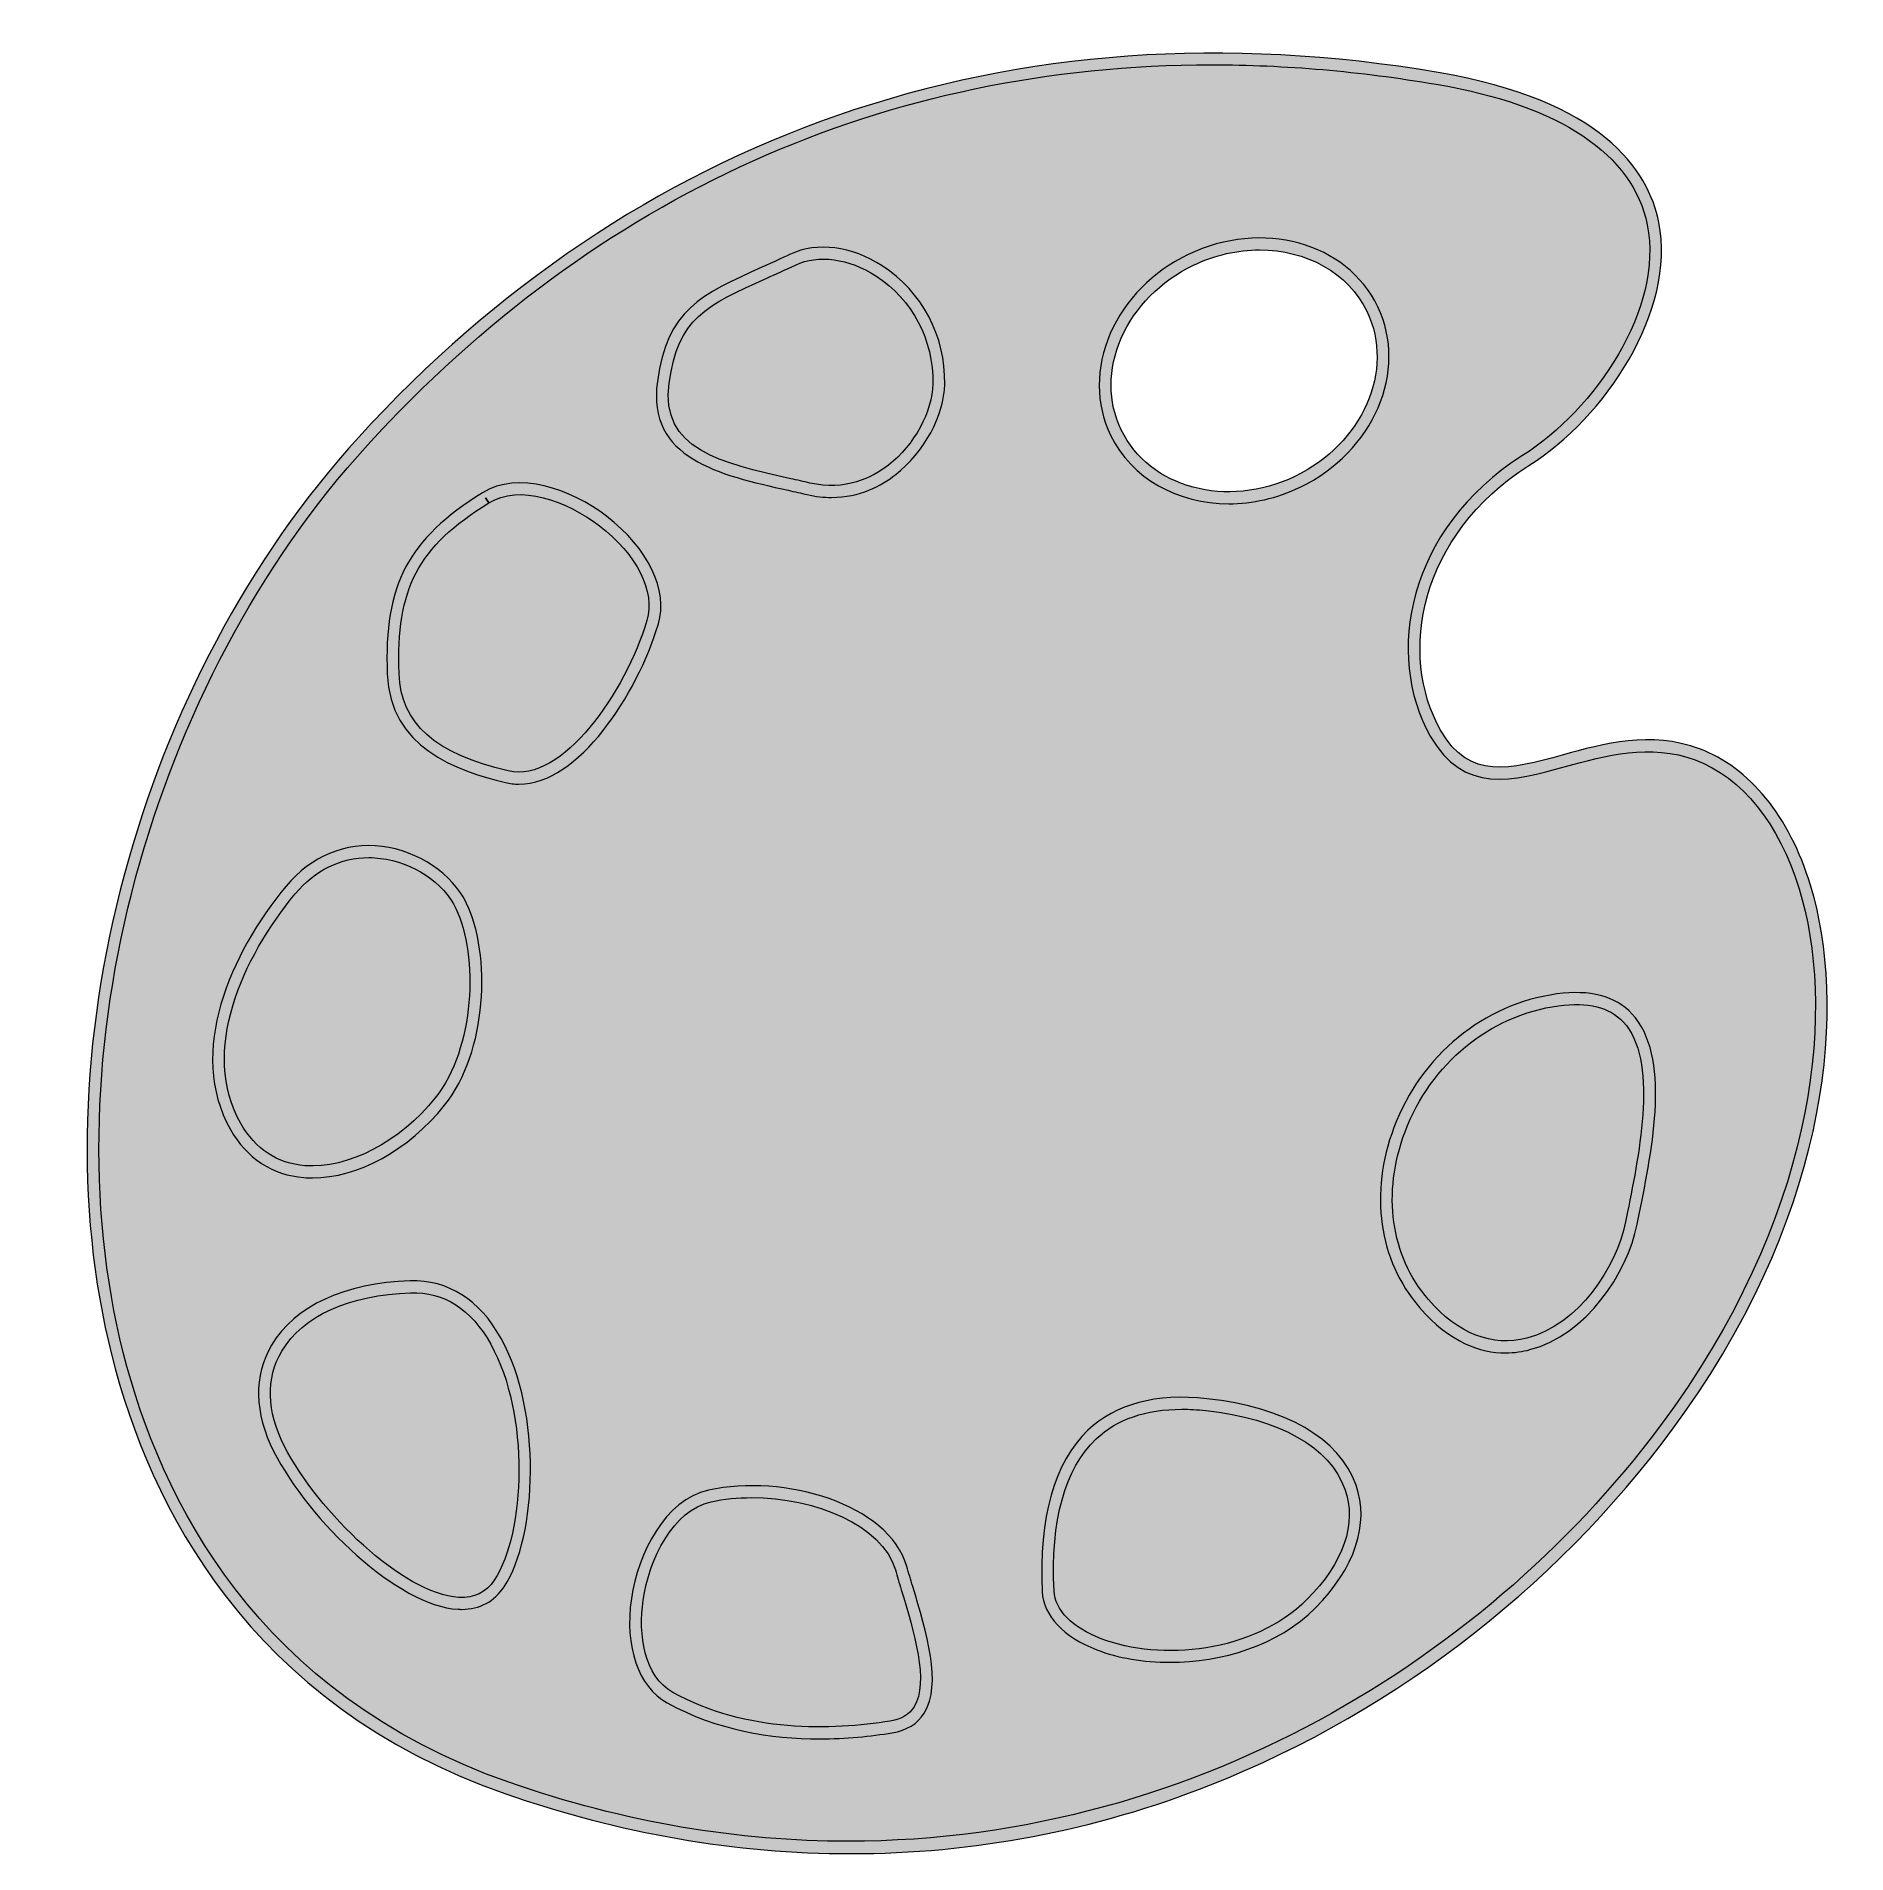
# Model space of a CAD drawing. Header units: inches. Extents: x -0.01 to 3.79, y -3.88 to -0.06.
import ezdxf

# ---------------------------------------------------------------- set-up
doc = ezdxf.new("R2010")
doc.units = ezdxf.units.IN
doc.header["$MEASUREMENT"] = 0
doc.layers.add('Design', color=7, linetype='Continuous', lineweight=0)

msp = doc.modelspace()

# ---------------------------------------------------------------- hatches: boundary and pattern name
at = {"layer": 'Design', "true_color": 0xf8e0c5, "transparency": 33554687}
h = msp.add_hatch(color=254, dxfattribs=at)
h.dxf.hatch_style = 2
edge = h.paths.add_edge_path()
edge.add_spline(control_points=[(2.5601, -0.5106), (2.5144, -0.5106), (2.4668, -0.5209), (2.4213, -0.5428), (2.3521, -0.576), (2.2983, -0.6304), (2.2697, -0.6961), (2.2415, -0.7611), (2.2415, -0.8294), (2.2698, -0.8883), (2.3285, -1.0105), (2.492, -1.0544), (2.6342, -0.9861), (2.7764, -0.9178), (2.8443, -0.7628), (2.7857, -0.6406), (2.7457, -0.5575), (2.6573, -0.5106), (2.5601, -0.5106)], knot_values=[0, 0, 0, 0, 1, 1, 1, 2, 2, 2, 3, 3, 3, 4, 4, 4, 5, 5, 5, 6, 6, 6, 6], degree=3, periodic=0)
edge = h.paths.add_edge_path()
edge.add_spline(control_points=[(1.702, -3.8763), (1.4609, -3.8763), (1.2169, -3.8342), (0.976, -3.75), (0.4386, -3.562), (0.2308, -3.1465), (0.1512, -2.8311), (-0.0071, -2.2039), (0.206, -1.4113), (0.6694, -0.9036), (0.9581, -0.5873), (1.2961, -0.3602), (1.6741, -0.2287), (2.0646, -0.0928), (2.4888, -0.0624), (2.9351, -0.1383), (3.2774, -0.1966), (3.3758, -0.3417), (3.3982, -0.4532), (3.4352, -0.6383), (3.2854, -0.8622), (3.1253, -0.9634), (2.895, -1.1091), (2.8502, -1.3601), (2.9401, -1.5186), (3.0002, -1.6246), (3.0864, -1.6008), (3.1955, -1.5707), (3.2826, -1.5467), (3.3813, -1.5194), (3.4833, -1.5576), (3.5889, -1.5972), (3.6717, -1.6989), (3.7164, -1.8439), (3.7922, -2.0904), (3.7626, -2.5105), (3.452, -2.9506), (3.2069, -3.2978), (2.8536, -3.5754), (2.457, -3.7321), (2.2139, -3.8282), (1.9597, -3.8763), (1.702, -3.8763)], knot_values=[0, 0, 0, 0, 1, 1, 1, 2, 2, 2, 3, 3, 3, 4, 4, 4, 5, 5, 5, 6, 6, 6, 7, 7, 7, 8, 8, 8, 9, 9, 9, 10, 10, 10, 11, 11, 11, 12, 12, 12, 13, 13, 13, 14, 14, 14, 14], degree=3, periodic=0)
at = {"layer": 'Design', "true_color": 0x333333, "transparency": 33554687}
h = msp.add_hatch(color=250, dxfattribs=at)
h.dxf.hatch_style = 2
edge = h.paths.add_edge_path()
edge.add_spline(control_points=[(3.1874, -2.0969), (3.0429, -2.1167), (2.9195, -2.2181), (2.8654, -2.3614), (2.8169, -2.4901), (2.8352, -2.6217), (2.9146, -2.7135), (2.9769, -2.7856), (3.0484, -2.8135), (3.1211, -2.7944), (3.2296, -2.7658), (3.3088, -2.6472), (3.3282, -2.5502), (3.3282, -2.5502), (3.3323, -2.5297), (3.3323, -2.5297), (3.3581, -2.4021), (3.3971, -2.2093), (3.3233, -2.1307), (3.294, -2.0995), (3.2496, -2.0884), (3.1874, -2.0969)], knot_values=[0, 0, 0, 0, 1, 1, 1, 2, 2, 2, 3, 3, 3, 4, 4, 4, 5, 5, 5, 6, 6, 6, 7, 7, 7, 7], degree=3, periodic=0)
edge = h.paths.add_edge_path()
edge.add_spline(control_points=[(3.0762, -2.8253), (3.0239, -2.8253), (2.9599, -2.8041), (2.8957, -2.7299), (2.8102, -2.631), (2.7902, -2.4899), (2.842, -2.3525), (2.8994, -2.2006), (3.0304, -2.0932), (3.1841, -2.0722), (3.2538, -2.0626), (3.3067, -2.0766), (3.3415, -2.1136), (3.4241, -2.2016), (3.3852, -2.3941), (3.3568, -2.5346), (3.3568, -2.5346), (3.3527, -2.5551), (3.3527, -2.5551), (3.3318, -2.6596), (3.2458, -2.7874), (3.1275, -2.8186), (3.1123, -2.8226), (3.095, -2.8253), (3.0762, -2.8253)], knot_values=[0, 0, 0, 0, 1, 1, 1, 2, 2, 2, 3, 3, 3, 4, 4, 4, 5, 5, 5, 6, 6, 6, 7, 7, 7, 8, 8, 8, 8], degree=3, periodic=0)
edge = h.paths.add_edge_path()
edge.add_spline(control_points=[(2.3972, -2.9436), (2.3214, -2.9436), (2.261, -2.9645), (2.2171, -3.006), (2.1518, -3.0677), (2.1213, -3.178), (2.1288, -3.325), (2.1309, -3.3654), (2.1669, -3.4019), (2.2275, -3.4252), (2.3518, -3.473), (2.5474, -3.4553), (2.6596, -3.343), (2.7365, -3.266), (2.7647, -3.1838), (2.7391, -3.1113), (2.708, -3.023), (2.6015, -2.9629), (2.447, -2.9464), (2.4297, -2.9445), (2.4131, -2.9436), (2.3972, -2.9436)], knot_values=[0, 0, 0, 0, 1, 1, 1, 2, 2, 2, 3, 3, 3, 4, 4, 4, 5, 5, 5, 6, 6, 6, 7, 7, 7, 7], degree=3, periodic=0)
edge = h.paths.add_edge_path()
edge.add_spline(control_points=[(2.3719, -3.4748), (2.3163, -3.4748), (2.2631, -3.4657), (2.2186, -3.4486), (2.1483, -3.4215), (2.1065, -3.377), (2.1039, -3.3263), (2.096, -3.1718), (2.1292, -3.0548), (2.1999, -2.9878), (2.2586, -2.9323), (2.3426, -2.9101), (2.4497, -2.9215), (2.6141, -2.9391), (2.7282, -3.0053), (2.7627, -3.103), (2.7913, -3.1838), (2.7601, -3.2778), (2.6773, -3.3607), (2.5982, -3.4398), (2.4806, -3.4748), (2.3719, -3.4748)], knot_values=[0, 0, 0, 0, 1, 1, 1, 2, 2, 2, 3, 3, 3, 4, 4, 4, 5, 5, 5, 6, 6, 6, 7, 7, 7, 7], degree=3, periodic=0)
edge = h.paths.add_edge_path()
edge.add_spline(control_points=[(0.7784, -2.6992), (0.6506, -2.7031), (0.5521, -2.7475), (0.5081, -2.8217), (0.4742, -2.8788), (0.476, -2.9475), (0.5132, -3.0205), (0.584, -3.1592), (0.7631, -3.332), (0.8792, -3.3384), (0.9122, -3.3405), (0.9367, -3.3285), (0.9539, -3.3023), (1.0194, -3.2029), (1.0289, -2.9549), (0.9466, -2.8073), (0.9055, -2.7335), (0.8488, -2.697), (0.7784, -2.6992)], knot_values=[0, 0, 0, 0, 1, 1, 1, 2, 2, 2, 3, 3, 3, 4, 4, 4, 5, 5, 5, 6, 6, 6, 6], degree=3, periodic=0)
edge = h.paths.add_edge_path()
edge.add_spline(control_points=[(0.8855, -3.3636), (0.883, -3.3636), (0.8804, -3.3636), (0.8779, -3.3634), (0.7517, -3.3564), (0.5662, -3.1794), (0.4909, -3.0318), (0.4502, -2.952), (0.4487, -2.8729), (0.4866, -2.8089), (0.535, -2.7272), (0.6412, -2.6779), (0.7777, -2.6742), (0.8572, -2.6721), (0.9231, -2.7137), (0.9684, -2.7951), (1.0547, -2.9499), (1.044, -3.211), (0.9748, -3.3161), (0.9543, -3.3473), (0.9235, -3.3636), (0.8855, -3.3636)], knot_values=[0, 0, 0, 0, 1, 1, 1, 2, 2, 2, 3, 3, 3, 4, 4, 4, 5, 5, 5, 6, 6, 6, 7, 7, 7, 7], degree=3, periodic=0)
edge = h.paths.add_edge_path()
edge.add_spline(control_points=[(0.6907, -1.7859), (0.6316, -1.7859), (0.5775, -1.8124), (0.5363, -1.862), (0.4249, -1.9962), (0.3363, -2.1933), (0.4219, -2.344), (0.4522, -2.3973), (0.4988, -2.428), (0.5565, -2.4325), (0.6464, -2.4396), (0.7564, -2.3824), (0.8302, -2.2901), (0.9128, -2.1869), (0.9213, -1.9919), (0.8735, -1.893), (0.847, -1.8382), (0.7835, -1.7958), (0.7154, -1.7875), (0.7071, -1.7864), (0.6988, -1.7859), (0.6907, -1.7859)], knot_values=[0, 0, 0, 0, 1, 1, 1, 2, 2, 2, 3, 3, 3, 4, 4, 4, 5, 5, 5, 6, 6, 6, 7, 7, 7, 7], degree=3, periodic=0)
edge = h.paths.add_edge_path()
edge.add_spline(control_points=[(0.5723, -2.4582), (0.5663, -2.4582), (0.5604, -2.4579), (0.5545, -2.4575), (0.4882, -2.4522), (0.4348, -2.4172), (0.4002, -2.3563), (0.3083, -2.1945), (0.4003, -1.9866), (0.5171, -1.846), (0.5696, -1.7828), (0.6411, -1.7531), (0.7184, -1.7626), (0.7946, -1.7719), (0.866, -1.82), (0.896, -1.8822), (0.948, -1.9898), (0.9392, -2.1938), (0.8498, -2.3057), (0.7744, -2.3999), (0.6674, -2.4582), (0.5723, -2.4582)], knot_values=[0, 0, 0, 0, 1, 1, 1, 2, 2, 2, 3, 3, 3, 4, 4, 4, 5, 5, 5, 6, 6, 6, 7, 7, 7, 7], degree=3, periodic=0)
edge = h.paths.add_edge_path()
edge.add_spline(control_points=[(1.4944, -3.1291), (1.4649, -3.1291), (1.436, -3.132), (1.4092, -3.138), (1.3289, -3.1559), (1.279, -3.2576), (1.2665, -3.3445), (1.2563, -3.4157), (1.2673, -3.504), (1.3289, -3.5379), (1.4844, -3.6237), (1.6628, -3.6179), (1.7851, -3.598), (1.8086, -3.5942), (1.8249, -3.5844), (1.8351, -3.568), (1.867, -3.5169), (1.8344, -3.4093), (1.8082, -3.3228), (1.8038, -3.3082), (1.7996, -3.2941), (1.7957, -3.2807), (1.7686, -3.1861), (1.6255, -3.1291), (1.4944, -3.1291)], knot_values=[0, 0, 0, 0, 1, 1, 1, 2, 2, 2, 3, 3, 3, 4, 4, 4, 5, 5, 5, 6, 6, 6, 7, 7, 7, 8, 8, 8, 8], degree=3, periodic=0)
edge = h.paths.add_edge_path()
edge.add_spline(control_points=[(1.6365, -3.6354), (1.535, -3.6354), (1.4212, -3.6174), (1.3168, -3.5598), (1.256, -3.5263), (1.2272, -3.4424), (1.2417, -3.3409), (1.2554, -3.2458), (1.3119, -3.134), (1.4038, -3.1136), (1.5613, -3.0785), (1.7819, -3.1421), (1.8197, -3.2738), (1.8236, -3.2871), (1.8278, -3.3011), (1.8322, -3.3155), (1.8612, -3.4116), (1.8942, -3.5205), (1.8563, -3.5813), (1.8423, -3.6037), (1.8197, -3.6177), (1.7891, -3.6227), (1.7444, -3.63), (1.6923, -3.6354), (1.6365, -3.6354)], knot_values=[0, 0, 0, 0, 1, 1, 1, 2, 2, 2, 3, 3, 3, 4, 4, 4, 5, 5, 5, 6, 6, 6, 7, 7, 7, 8, 8, 8, 8], degree=3, periodic=0)
edge = h.paths.add_edge_path()
edge.add_spline(control_points=[(0.9357, -1.0309), (0.9357, -1.0309), (0.9423, -1.0415), (0.9423, -1.0415), (0.7933, -1.1342), (0.7476, -1.2212), (0.7542, -1.3996), (0.7582, -1.5048), (0.8288, -1.5679), (0.9833, -1.6042), (1.097, -1.6309), (1.2294, -1.4382), (1.2744, -1.2883), (1.2925, -1.2278), (1.2533, -1.1498), (1.1746, -1.0896), (1.1055, -1.0367), (1.0069, -1.0014), (0.9423, -1.0415), (0.9423, -1.0415), (0.9357, -1.0309), (0.9357, -1.0309)], knot_values=[0, 0, 0, 0, 1, 1, 1, 2, 2, 2, 3, 3, 3, 4, 4, 4, 5, 5, 5, 6, 6, 6, 7, 7, 7, 7], degree=3, periodic=0)
edge = h.paths.add_edge_path()
edge.add_spline(control_points=[(1.0058, -1.6318), (0.9964, -1.6318), (0.987, -1.6308), (0.9776, -1.6286), (0.8737, -1.6041), (0.735, -1.5539), (0.7293, -1.4005), (0.7223, -1.2135), (0.7727, -1.1175), (0.9291, -1.0203), (1.0038, -0.9738), (1.1139, -1.0117), (1.1898, -1.0697), (1.2769, -1.1364), (1.3195, -1.225), (1.2983, -1.2955), (1.2537, -1.4443), (1.131, -1.6318), (1.0058, -1.6318)], knot_values=[0, 0, 0, 0, 1, 1, 1, 2, 2, 2, 3, 3, 3, 4, 4, 4, 5, 5, 5, 6, 6, 6, 6], degree=3, periodic=0)
edge = h.paths.add_edge_path()
edge.add_spline(control_points=[(1.5863, -0.5423), (1.5648, -0.5523), (1.5447, -0.5614), (1.526, -0.5698), (1.3981, -0.6273), (1.3397, -0.6536), (1.3211, -0.79), (1.3021, -0.9293), (1.4293, -0.9578), (1.5765, -0.9907), (1.5897, -0.9937), (1.603, -0.9967), (1.6162, -0.9998), (1.6907, -1.0171), (1.7471, -0.9889), (1.7812, -0.9623), (1.8351, -0.9202), (1.8734, -0.8501), (1.8744, -0.7918), (1.8759, -0.6994), (1.8312, -0.6147), (1.7547, -0.5652), (1.6976, -0.5282), (1.6346, -0.5196), (1.5863, -0.5423)], knot_values=[0, 0, 0, 0, 1, 1, 1, 2, 2, 2, 3, 3, 3, 4, 4, 4, 5, 5, 5, 6, 6, 6, 7, 7, 7, 8, 8, 8, 8], degree=3, periodic=0)
edge = h.paths.add_edge_path()
edge.add_spline(control_points=[(1.6618, -1.0301), (1.6457, -1.0301), (1.6286, -1.0283), (1.6105, -1.0241), (1.5974, -1.021), (1.5842, -1.0181), (1.571, -1.0151), (1.4251, -0.9824), (1.2742, -0.9486), (1.2963, -0.7866), (1.3168, -0.6364), (1.3875, -0.6047), (1.5158, -0.547), (1.5344, -0.5386), (1.5757, -0.5196), (1.5757, -0.5196), (1.6319, -0.4933), (1.7039, -0.5025), (1.7683, -0.5442), (1.8521, -0.5985), (1.9011, -0.6912), (1.8994, -0.7923), (1.8983, -0.8576), (1.856, -0.9356), (1.7966, -0.982), (1.7664, -1.0056), (1.7208, -1.0301), (1.6618, -1.0301)], knot_values=[0, 0, 0, 0, 1, 1, 1, 2, 2, 2, 3, 3, 3, 4, 4, 4, 5, 5, 5, 6, 6, 6, 7, 7, 7, 8, 8, 8, 9, 9, 9, 9], degree=3, periodic=0)
edge = h.paths.add_edge_path()
edge.add_spline(control_points=[(2.5601, -0.5106), (2.5144, -0.5106), (2.4668, -0.5209), (2.4213, -0.5428), (2.3521, -0.576), (2.2983, -0.6304), (2.2697, -0.6961), (2.2415, -0.7611), (2.2415, -0.8294), (2.2698, -0.8883), (2.3285, -1.0105), (2.492, -1.0544), (2.6342, -0.9861), (2.7764, -0.9178), (2.8443, -0.7628), (2.7857, -0.6406), (2.7457, -0.5575), (2.6573, -0.5106), (2.5601, -0.5106)], knot_values=[0, 0, 0, 0, 1, 1, 1, 2, 2, 2, 3, 3, 3, 4, 4, 4, 5, 5, 5, 6, 6, 6, 6], degree=3, periodic=0)
edge = h.paths.add_edge_path()
edge.add_spline(control_points=[(2.4955, -1.0433), (2.3889, -1.0433), (2.2914, -0.9912), (2.2472, -0.8991), (2.2158, -0.8336), (2.2156, -0.7579), (2.2468, -0.6861), (2.2777, -0.615), (2.3359, -0.556), (2.4105, -0.5202), (2.5651, -0.446), (2.7435, -0.4951), (2.8082, -0.6298), (2.8728, -0.7645), (2.7996, -0.9344), (2.645, -1.0087), (2.5961, -1.0321), (2.5448, -1.0433), (2.4955, -1.0433)], knot_values=[0, 0, 0, 0, 1, 1, 1, 2, 2, 2, 3, 3, 3, 4, 4, 4, 5, 5, 5, 6, 6, 6, 6], degree=3, periodic=0)
edge = h.paths.add_edge_path()
edge.add_spline(control_points=[(2.4598, -0.1221), (1.7749, -0.1221), (1.169, -0.3933), (0.6879, -0.9204), (0.2298, -1.4223), (0.0191, -2.2055), (0.1754, -2.8249), (0.2536, -3.1345), (0.4573, -3.5421), (0.9843, -3.7264), (1.2291, -3.812), (1.468, -3.8503), (1.6962, -3.8503), (2.4435, -3.8504), (3.0762, -3.4397), (3.4315, -2.9362), (3.737, -2.5035), (3.7666, -2.0921), (3.6925, -1.8513), (3.6502, -1.7139), (3.5727, -1.6179), (3.4745, -1.581), (3.3802, -1.5457), (3.2856, -1.5718), (3.2021, -1.5948), (3.092, -1.6252), (2.9881, -1.6539), (2.9184, -1.5309), (2.8227, -1.3622), (2.869, -1.0959), (3.112, -0.9423), (3.2651, -0.8455), (3.4087, -0.6328), (3.3737, -0.4581), (3.3438, -0.3092), (3.1907, -0.2072), (2.9309, -0.163), (2.7703, -0.1356), (2.6131, -0.1221), (2.4598, -0.1221)], knot_values=[0, 0, 0, 0, 1, 1, 1, 2, 2, 2, 3, 3, 3, 4, 4, 4, 5, 5, 5, 6, 6, 6, 7, 7, 7, 8, 8, 8, 9, 9, 9, 10, 10, 10, 11, 11, 11, 12, 12, 12, 13, 13, 13, 13], degree=3, periodic=0)
edge = h.paths.add_edge_path()
edge.add_spline(control_points=[(1.702, -3.8763), (1.4609, -3.8763), (1.2169, -3.8342), (0.976, -3.75), (0.4386, -3.562), (0.2308, -3.1465), (0.1512, -2.8311), (-0.0071, -2.2039), (0.206, -1.4113), (0.6694, -0.9036), (0.9581, -0.5873), (1.2961, -0.3602), (1.6741, -0.2287), (2.0646, -0.0928), (2.4888, -0.0624), (2.9351, -0.1383), (3.2774, -0.1966), (3.3758, -0.3417), (3.3982, -0.4532), (3.4352, -0.6383), (3.2854, -0.8622), (3.1253, -0.9634), (2.895, -1.1091), (2.8502, -1.3601), (2.9401, -1.5186), (3.0002, -1.6246), (3.0864, -1.6008), (3.1955, -1.5707), (3.2826, -1.5467), (3.3813, -1.5194), (3.4833, -1.5576), (3.5889, -1.5972), (3.6717, -1.6989), (3.7164, -1.8439), (3.7922, -2.0904), (3.7626, -2.5105), (3.452, -2.9506), (3.2069, -3.2978), (2.8536, -3.5754), (2.457, -3.7321), (2.2139, -3.8282), (1.9597, -3.8763), (1.702, -3.8763)], knot_values=[0, 0, 0, 0, 1, 1, 1, 2, 2, 2, 3, 3, 3, 4, 4, 4, 5, 5, 5, 6, 6, 6, 7, 7, 7, 8, 8, 8, 9, 9, 9, 10, 10, 10, 11, 11, 11, 12, 12, 12, 13, 13, 13, 14, 14, 14, 14], degree=3, periodic=0)

# ---------------------------------------------------------------- linework, layer by layer
at = {"layer": 'Design'}
for points, knots in [([(1.702, -3.8763), (1.4609, -3.8763), (1.2169, -3.8342), (0.976, -3.75), (0.4386, -3.562), (0.2308, -3.1465), (0.1512, -2.8311), (-0.0071, -2.2039), (0.206, -1.4113), (0.6694, -0.9036), (0.9581, -0.5873), (1.2961, -0.3602), (1.6741, -0.2287), (2.0646, -0.0928), (2.4888, -0.0624), (2.9351, -0.1383), (3.2774, -0.1966), (3.3758, -0.3417), (3.3982, -0.4532), (3.4352, -0.6383), (3.2854, -0.8622), (3.1253, -0.9634), (2.895, -1.1091), (2.8502, -1.3601), (2.9401, -1.5186), (3.0002, -1.6246), (3.0864, -1.6008), (3.1955, -1.5707), (3.2826, -1.5467), (3.3813, -1.5194), (3.4833, -1.5576), (3.5889, -1.5972), (3.6717, -1.6989), (3.7164, -1.8439), (3.7922, -2.0904), (3.7626, -2.5105), (3.452, -2.9506), (3.2069, -3.2978), (2.8536, -3.5754), (2.457, -3.7321), (2.2139, -3.8282), (1.9597, -3.8763), (1.702, -3.8763)], [0, 0, 0, 0, 1, 1, 1, 2, 2, 2, 3, 3, 3, 4, 4, 4, 5, 5, 5, 6, 6, 6, 7, 7, 7, 8, 8, 8, 9, 9, 9, 10, 10, 10, 11, 11, 11, 12, 12, 12, 13, 13, 13, 14, 14, 14, 14]), ([(1.702, -3.8763), (1.4609, -3.8763), (1.2169, -3.8342), (0.976, -3.75), (0.4386, -3.562), (0.2308, -3.1465), (0.1512, -2.8311), (-0.0071, -2.2039), (0.206, -1.4113), (0.6694, -0.9036), (0.9581, -0.5873), (1.2961, -0.3602), (1.6741, -0.2287), (2.0646, -0.0928), (2.4888, -0.0624), (2.9351, -0.1383), (3.2774, -0.1966), (3.3758, -0.3417), (3.3982, -0.4532), (3.4352, -0.6383), (3.2854, -0.8622), (3.1253, -0.9634), (2.895, -1.1091), (2.8502, -1.3601), (2.9401, -1.5186), (3.0002, -1.6246), (3.0864, -1.6008), (3.1955, -1.5707), (3.2826, -1.5467), (3.3813, -1.5194), (3.4833, -1.5576), (3.5889, -1.5972), (3.6717, -1.6989), (3.7164, -1.8439), (3.7922, -2.0904), (3.7626, -2.5105), (3.452, -2.9506), (3.2069, -3.2978), (2.8536, -3.5754), (2.457, -3.7321), (2.2139, -3.8282), (1.9597, -3.8763), (1.702, -3.8763)], [0, 0, 0, 0, 1, 1, 1, 2, 2, 2, 3, 3, 3, 4, 4, 4, 5, 5, 5, 6, 6, 6, 7, 7, 7, 8, 8, 8, 9, 9, 9, 10, 10, 10, 11, 11, 11, 12, 12, 12, 13, 13, 13, 14, 14, 14, 14]), ([(2.4598, -0.1221), (1.7749, -0.1221), (1.169, -0.3933), (0.6879, -0.9204), (0.2298, -1.4223), (0.0191, -2.2055), (0.1754, -2.8249), (0.2536, -3.1345), (0.4573, -3.5421), (0.9843, -3.7264), (1.2291, -3.812), (1.468, -3.8503), (1.6962, -3.8503), (2.4435, -3.8504), (3.0762, -3.4397), (3.4315, -2.9362), (3.737, -2.5035), (3.7666, -2.0921), (3.6925, -1.8513), (3.6502, -1.7139), (3.5727, -1.6179), (3.4745, -1.581), (3.3802, -1.5457), (3.2856, -1.5718), (3.2021, -1.5948), (3.092, -1.6252), (2.9881, -1.6539), (2.9184, -1.5309), (2.8227, -1.3622), (2.869, -1.0959), (3.112, -0.9423), (3.2651, -0.8455), (3.4087, -0.6328), (3.3737, -0.4581), (3.3438, -0.3092), (3.1907, -0.2072), (2.9309, -0.163), (2.7703, -0.1356), (2.6131, -0.1221), (2.4598, -0.1221)], [0, 0, 0, 0, 1, 1, 1, 2, 2, 2, 3, 3, 3, 4, 4, 4, 5, 5, 5, 6, 6, 6, 7, 7, 7, 8, 8, 8, 9, 9, 9, 10, 10, 10, 11, 11, 11, 12, 12, 12, 13, 13, 13, 13]), ([(2.4955, -1.0433), (2.3889, -1.0433), (2.2914, -0.9912), (2.2472, -0.8991), (2.2158, -0.8336), (2.2156, -0.7579), (2.2468, -0.6861), (2.2777, -0.615), (2.3359, -0.556), (2.4105, -0.5202), (2.5651, -0.446), (2.7435, -0.4951), (2.8082, -0.6298), (2.8728, -0.7645), (2.7996, -0.9344), (2.645, -1.0087), (2.5961, -1.0321), (2.5448, -1.0433), (2.4955, -1.0433)], [0, 0, 0, 0, 1, 1, 1, 2, 2, 2, 3, 3, 3, 4, 4, 4, 5, 5, 5, 6, 6, 6, 6]), ([(1.6618, -1.0301), (1.6457, -1.0301), (1.6286, -1.0283), (1.6105, -1.0241), (1.5974, -1.021), (1.5842, -1.0181), (1.571, -1.0151), (1.4251, -0.9824), (1.2742, -0.9486), (1.2963, -0.7866), (1.3168, -0.6364), (1.3875, -0.6047), (1.5158, -0.547), (1.5344, -0.5386), (1.5757, -0.5196), (1.5757, -0.5196), (1.6319, -0.4933), (1.7039, -0.5025), (1.7683, -0.5442), (1.8521, -0.5985), (1.9011, -0.6912), (1.8994, -0.7923), (1.8983, -0.8576), (1.856, -0.9356), (1.7966, -0.982), (1.7664, -1.0056), (1.7208, -1.0301), (1.6618, -1.0301)], [0, 0, 0, 0, 1, 1, 1, 2, 2, 2, 3, 3, 3, 4, 4, 4, 5, 5, 5, 6, 6, 6, 7, 7, 7, 8, 8, 8, 9, 9, 9, 9]), ([(1.5863, -0.5423), (1.5648, -0.5523), (1.5447, -0.5614), (1.526, -0.5698), (1.3981, -0.6273), (1.3397, -0.6536), (1.3211, -0.79), (1.3021, -0.9293), (1.4293, -0.9578), (1.5765, -0.9907), (1.5897, -0.9937), (1.603, -0.9967), (1.6162, -0.9998), (1.6907, -1.0171), (1.7471, -0.9889), (1.7812, -0.9623), (1.8351, -0.9202), (1.8734, -0.8501), (1.8744, -0.7918), (1.8759, -0.6994), (1.8312, -0.6147), (1.7547, -0.5652), (1.6976, -0.5282), (1.6346, -0.5196), (1.5863, -0.5423)], [0, 0, 0, 0, 1, 1, 1, 2, 2, 2, 3, 3, 3, 4, 4, 4, 5, 5, 5, 6, 6, 6, 7, 7, 7, 8, 8, 8, 8]), ([(2.5601, -0.5106), (2.5144, -0.5106), (2.4668, -0.5209), (2.4213, -0.5428), (2.3521, -0.576), (2.2983, -0.6304), (2.2697, -0.6961), (2.2415, -0.7611), (2.2415, -0.8294), (2.2698, -0.8883), (2.3285, -1.0105), (2.492, -1.0544), (2.6342, -0.9861), (2.7764, -0.9178), (2.8443, -0.7628), (2.7857, -0.6406), (2.7457, -0.5575), (2.6573, -0.5106), (2.5601, -0.5106)], [0, 0, 0, 0, 1, 1, 1, 2, 2, 2, 3, 3, 3, 4, 4, 4, 5, 5, 5, 6, 6, 6, 6]), ([(2.5601, -0.5106), (2.5144, -0.5106), (2.4668, -0.5209), (2.4213, -0.5428), (2.3521, -0.576), (2.2983, -0.6304), (2.2697, -0.6961), (2.2415, -0.7611), (2.2415, -0.8294), (2.2698, -0.8883), (2.3285, -1.0105), (2.492, -1.0544), (2.6342, -0.9861), (2.7764, -0.9178), (2.8443, -0.7628), (2.7857, -0.6406), (2.7457, -0.5575), (2.6573, -0.5106), (2.5601, -0.5106)], [0, 0, 0, 0, 1, 1, 1, 2, 2, 2, 3, 3, 3, 4, 4, 4, 5, 5, 5, 6, 6, 6, 6]), ([(1.0058, -1.6318), (0.9964, -1.6318), (0.987, -1.6308), (0.9776, -1.6286), (0.8737, -1.6041), (0.735, -1.5539), (0.7293, -1.4005), (0.7223, -1.2135), (0.7727, -1.1175), (0.9291, -1.0203), (1.0038, -0.9738), (1.1139, -1.0117), (1.1898, -1.0697), (1.2769, -1.1364), (1.3195, -1.225), (1.2983, -1.2955), (1.2537, -1.4443), (1.131, -1.6318), (1.0058, -1.6318)], [0, 0, 0, 0, 1, 1, 1, 2, 2, 2, 3, 3, 3, 4, 4, 4, 5, 5, 5, 6, 6, 6, 6]), ([(0.9357, -1.0309), (0.9357, -1.0309), (0.9423, -1.0415), (0.9423, -1.0415), (0.7933, -1.1342), (0.7476, -1.2212), (0.7542, -1.3996), (0.7582, -1.5048), (0.8288, -1.5679), (0.9833, -1.6042), (1.097, -1.6309), (1.2294, -1.4382), (1.2744, -1.2883), (1.2925, -1.2278), (1.2533, -1.1498), (1.1746, -1.0896), (1.1055, -1.0367), (1.0069, -1.0014), (0.9423, -1.0415), (0.9423, -1.0415), (0.9357, -1.0309), (0.9357, -1.0309)], [0, 0, 0, 0, 1, 1, 1, 2, 2, 2, 3, 3, 3, 4, 4, 4, 5, 5, 5, 6, 6, 6, 7, 7, 7, 7]), ([(0.5723, -2.4582), (0.5663, -2.4582), (0.5604, -2.4579), (0.5545, -2.4575), (0.4882, -2.4522), (0.4348, -2.4172), (0.4002, -2.3563), (0.3083, -2.1945), (0.4003, -1.9866), (0.5171, -1.846), (0.5696, -1.7828), (0.6411, -1.7531), (0.7184, -1.7626), (0.7946, -1.7719), (0.866, -1.82), (0.896, -1.8822), (0.948, -1.9898), (0.9392, -2.1938), (0.8498, -2.3057), (0.7744, -2.3999), (0.6674, -2.4582), (0.5723, -2.4582)], [0, 0, 0, 0, 1, 1, 1, 2, 2, 2, 3, 3, 3, 4, 4, 4, 5, 5, 5, 6, 6, 6, 7, 7, 7, 7]), ([(0.6907, -1.7859), (0.6316, -1.7859), (0.5775, -1.8124), (0.5363, -1.862), (0.4249, -1.9962), (0.3363, -2.1933), (0.4219, -2.344), (0.4522, -2.3973), (0.4988, -2.428), (0.5565, -2.4325), (0.6464, -2.4396), (0.7564, -2.3824), (0.8302, -2.2901), (0.9128, -2.1869), (0.9213, -1.9919), (0.8735, -1.893), (0.847, -1.8382), (0.7835, -1.7958), (0.7154, -1.7875), (0.7071, -1.7864), (0.6988, -1.7859), (0.6907, -1.7859)], [0, 0, 0, 0, 1, 1, 1, 2, 2, 2, 3, 3, 3, 4, 4, 4, 5, 5, 5, 6, 6, 6, 7, 7, 7, 7]), ([(3.0762, -2.8253), (3.0239, -2.8253), (2.9599, -2.8041), (2.8957, -2.7299), (2.8102, -2.631), (2.7902, -2.4899), (2.842, -2.3525), (2.8994, -2.2006), (3.0304, -2.0932), (3.1841, -2.0722), (3.2538, -2.0626), (3.3067, -2.0766), (3.3415, -2.1136), (3.4241, -2.2016), (3.3852, -2.3941), (3.3568, -2.5346), (3.3568, -2.5346), (3.3527, -2.5551), (3.3527, -2.5551), (3.3318, -2.6596), (3.2458, -2.7874), (3.1275, -2.8186), (3.1123, -2.8226), (3.095, -2.8253), (3.0762, -2.8253)], [0, 0, 0, 0, 1, 1, 1, 2, 2, 2, 3, 3, 3, 4, 4, 4, 5, 5, 5, 6, 6, 6, 7, 7, 7, 8, 8, 8, 8]), ([(3.1874, -2.0969), (3.0429, -2.1167), (2.9195, -2.2181), (2.8654, -2.3614), (2.8169, -2.4901), (2.8352, -2.6217), (2.9146, -2.7135), (2.9769, -2.7856), (3.0484, -2.8135), (3.1211, -2.7944), (3.2296, -2.7658), (3.3088, -2.6472), (3.3282, -2.5502), (3.3282, -2.5502), (3.3323, -2.5297), (3.3323, -2.5297), (3.3581, -2.4021), (3.3971, -2.2093), (3.3233, -2.1307), (3.294, -2.0995), (3.2496, -2.0884), (3.1874, -2.0969)], [0, 0, 0, 0, 1, 1, 1, 2, 2, 2, 3, 3, 3, 4, 4, 4, 5, 5, 5, 6, 6, 6, 7, 7, 7, 7]), ([(0.8855, -3.3636), (0.883, -3.3636), (0.8804, -3.3636), (0.8779, -3.3634), (0.7517, -3.3564), (0.5662, -3.1794), (0.4909, -3.0318), (0.4502, -2.952), (0.4487, -2.8729), (0.4866, -2.8089), (0.535, -2.7272), (0.6412, -2.6779), (0.7777, -2.6742), (0.8572, -2.6721), (0.9231, -2.7137), (0.9684, -2.7951), (1.0547, -2.9499), (1.044, -3.211), (0.9748, -3.3161), (0.9543, -3.3473), (0.9235, -3.3636), (0.8855, -3.3636)], [0, 0, 0, 0, 1, 1, 1, 2, 2, 2, 3, 3, 3, 4, 4, 4, 5, 5, 5, 6, 6, 6, 7, 7, 7, 7]), ([(0.7784, -2.6992), (0.6506, -2.7031), (0.5521, -2.7475), (0.5081, -2.8217), (0.4742, -2.8788), (0.476, -2.9475), (0.5132, -3.0205), (0.584, -3.1592), (0.7631, -3.332), (0.8792, -3.3384), (0.9122, -3.3405), (0.9367, -3.3285), (0.9539, -3.3023), (1.0194, -3.2029), (1.0289, -2.9549), (0.9466, -2.8073), (0.9055, -2.7335), (0.8488, -2.697), (0.7784, -2.6992)], [0, 0, 0, 0, 1, 1, 1, 2, 2, 2, 3, 3, 3, 4, 4, 4, 5, 5, 5, 6, 6, 6, 6]), ([(2.3719, -3.4748), (2.3163, -3.4748), (2.2631, -3.4657), (2.2186, -3.4486), (2.1483, -3.4215), (2.1065, -3.377), (2.1039, -3.3263), (2.096, -3.1718), (2.1292, -3.0548), (2.1999, -2.9878), (2.2586, -2.9323), (2.3426, -2.9101), (2.4497, -2.9215), (2.6141, -2.9391), (2.7282, -3.0053), (2.7627, -3.103), (2.7913, -3.1838), (2.7601, -3.2778), (2.6773, -3.3607), (2.5982, -3.4398), (2.4806, -3.4748), (2.3719, -3.4748)], [0, 0, 0, 0, 1, 1, 1, 2, 2, 2, 3, 3, 3, 4, 4, 4, 5, 5, 5, 6, 6, 6, 7, 7, 7, 7]), ([(2.3972, -2.9436), (2.3214, -2.9436), (2.261, -2.9645), (2.2171, -3.006), (2.1518, -3.0677), (2.1213, -3.178), (2.1288, -3.325), (2.1309, -3.3654), (2.1669, -3.4019), (2.2275, -3.4252), (2.3518, -3.473), (2.5474, -3.4553), (2.6596, -3.343), (2.7365, -3.266), (2.7647, -3.1838), (2.7391, -3.1113), (2.708, -3.023), (2.6015, -2.9629), (2.447, -2.9464), (2.4297, -2.9445), (2.4131, -2.9436), (2.3972, -2.9436)], [0, 0, 0, 0, 1, 1, 1, 2, 2, 2, 3, 3, 3, 4, 4, 4, 5, 5, 5, 6, 6, 6, 7, 7, 7, 7]), ([(1.6365, -3.6354), (1.535, -3.6354), (1.4212, -3.6174), (1.3168, -3.5598), (1.256, -3.5263), (1.2272, -3.4424), (1.2417, -3.3409), (1.2554, -3.2458), (1.3119, -3.134), (1.4038, -3.1136), (1.5613, -3.0785), (1.7819, -3.1421), (1.8197, -3.2738), (1.8236, -3.2871), (1.8278, -3.3011), (1.8322, -3.3155), (1.8612, -3.4116), (1.8942, -3.5205), (1.8563, -3.5813), (1.8423, -3.6037), (1.8197, -3.6177), (1.7891, -3.6227), (1.7444, -3.63), (1.6923, -3.6354), (1.6365, -3.6354)], [0, 0, 0, 0, 1, 1, 1, 2, 2, 2, 3, 3, 3, 4, 4, 4, 5, 5, 5, 6, 6, 6, 7, 7, 7, 8, 8, 8, 8]), ([(1.4944, -3.1291), (1.4649, -3.1291), (1.436, -3.132), (1.4092, -3.138), (1.3289, -3.1559), (1.279, -3.2576), (1.2665, -3.3445), (1.2563, -3.4157), (1.2673, -3.504), (1.3289, -3.5379), (1.4844, -3.6237), (1.6628, -3.6179), (1.7851, -3.598), (1.8086, -3.5942), (1.8249, -3.5844), (1.8351, -3.568), (1.867, -3.5169), (1.8344, -3.4093), (1.8082, -3.3228), (1.8038, -3.3082), (1.7996, -3.2941), (1.7957, -3.2807), (1.7686, -3.1861), (1.6255, -3.1291), (1.4944, -3.1291)], [0, 0, 0, 0, 1, 1, 1, 2, 2, 2, 3, 3, 3, 4, 4, 4, 5, 5, 5, 6, 6, 6, 7, 7, 7, 8, 8, 8, 8])]:
    msp.add_open_spline(points, degree=3, knots=knots, dxfattribs=at)

doc.saveas('drawing.dxf')
